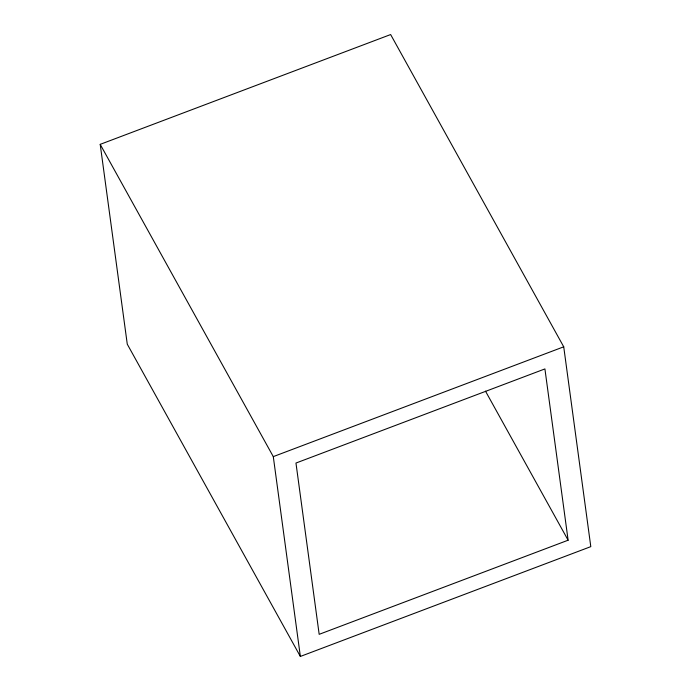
<?xml version="1.0" encoding="UTF-8"?>
<svg xmlns="http://www.w3.org/2000/svg" width="691" height="691" viewBox="0 0 691 691"><rect width="100%" height="100%" fill="white"/><g stroke="black" fill="none" stroke-linecap="round" stroke-linejoin="round"><path stroke-width="1.04" d="M100.204 144.359L390.64 34.55L563.726 346.813L590.796 546.641L300.36 656.45L127.274 344.187L100.204 144.359L273.291 456.621L300.36 656.45M273.291 456.621L563.726 346.813M568.123 540.207L319.173 634.329L295.964 463.048L544.914 368.925L568.123 540.207L485.497 391.158"/></g></svg>
